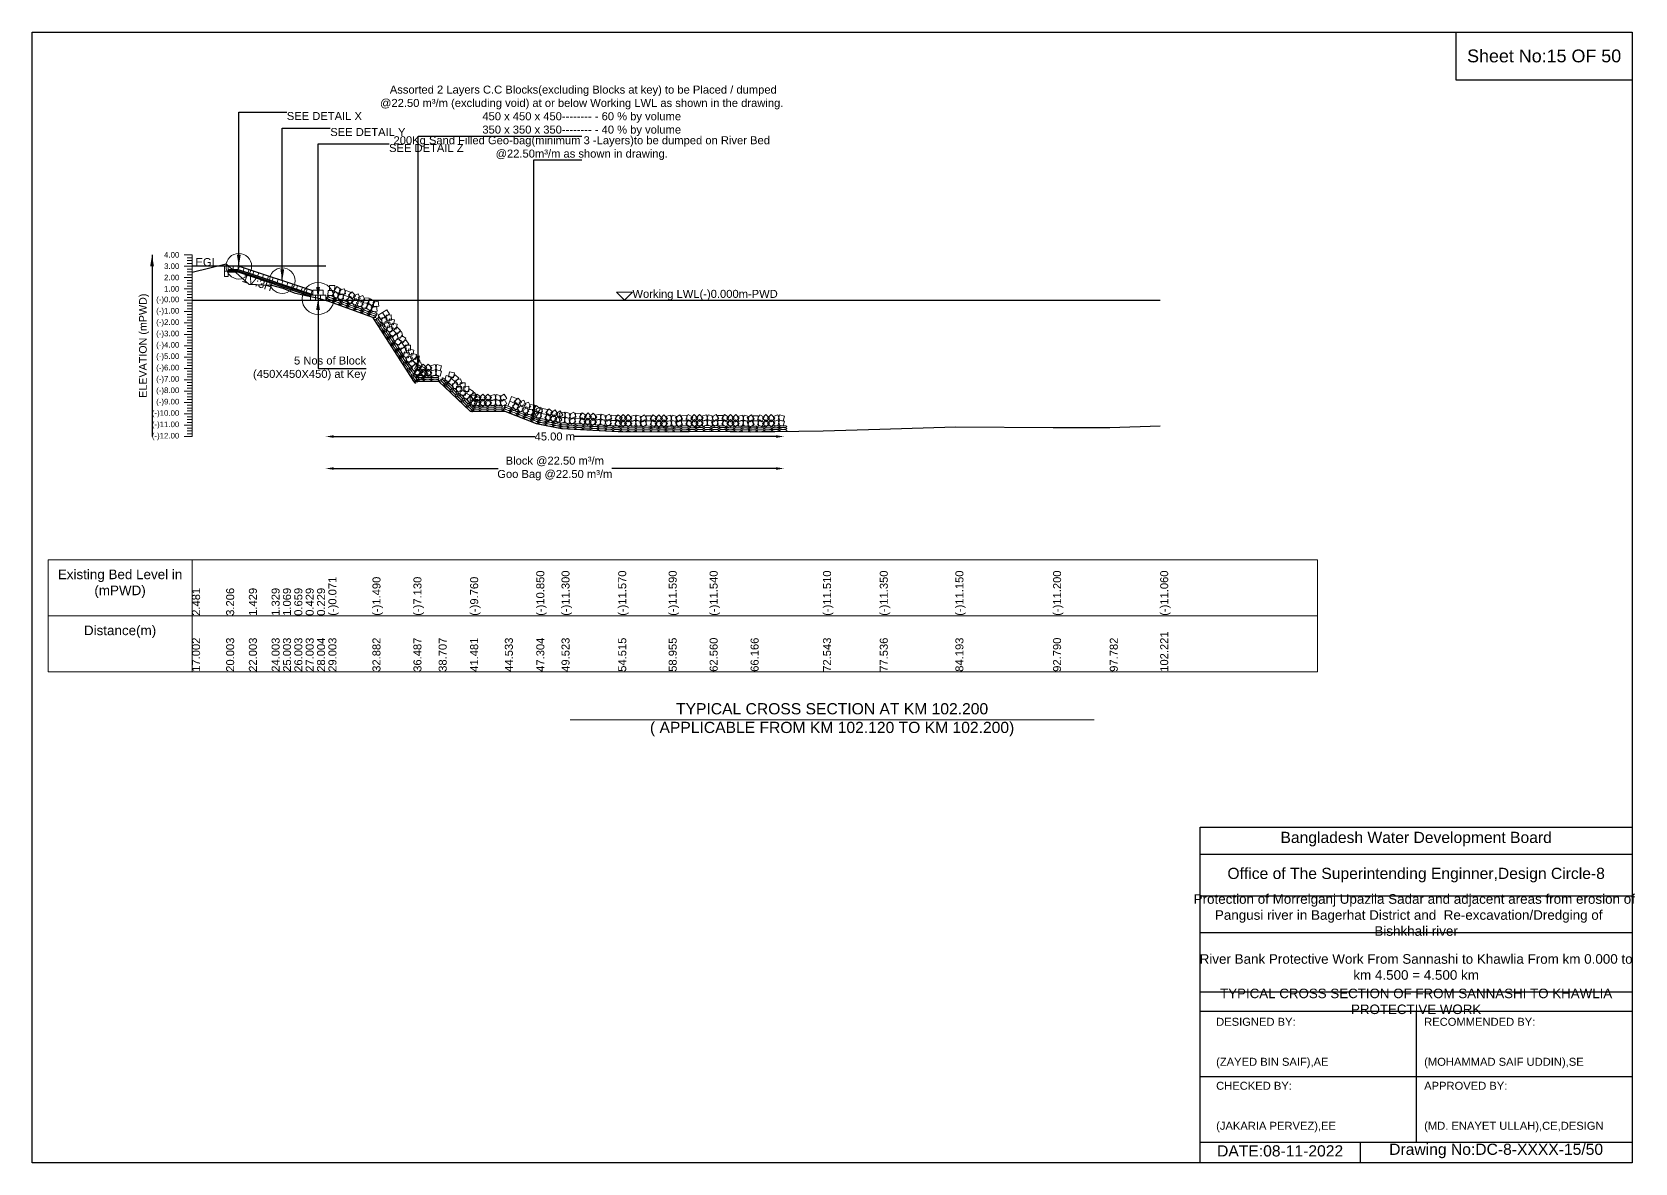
# Model space of a CAD drawing. Header units: inches. Extents: x 89000 to 845017, y -7071 to 0.
# Drawn here: x 310000 to 320017, y -7071 to 0 of the extents above; entities that cross this region are included whole.
import ezdxf

# ---------------------------------------------------------------- set-up
doc = ezdxf.new("R2010")
doc.units = ezdxf.units.IN
doc.header["$LTSCALE"] = 7
doc.header["$MEASUREMENT"] = 0
for name, color, linetype, lineweight in [('Cross section Data Border', 7, 'Continuous', 9), ('Cross Section Labels', 7, 'Continuous', 9), ('Existing_Bed_Level for Xsection', 7, 'Continuous', 25), ('Long Section Labels', 7, 'Continuous', 9)]:
    doc.layers.add(name, color=color, linetype=linetype, lineweight=lineweight)
doc.styles.get("Standard").update_dxf_attribs({"font": 'arial.ttf'})
doc.dimstyles.new('Appron Lebeling Style', dxfattribs={"dimtxt": 50, "dimasz": 50, "dimexe": 0.18, "dimexo": 0.0625, "dimgap": 0.09, "dimtad": 0, "dimtih": 1, "dimtoh": 1, "dimdec": 4, "dimzin": 0, "dimdsep": 46, "dimtxsty": 'Standard', "dimcen": 0.09, "dimse1": 1, "dimse2": 1, "dimadec": 0, "dimazin": 0, "dimtfac": 1, "dimtdec": 4, "dimtofl": 0, "dimtmove": 0, "dimatfit": 3, "dimfxl": 1, "dimtolj": 1, "dimtzin": 0, "dimarcsym": 0})
doc.dimstyles.get("Standard").update_dxf_attribs({"dimtxt": 0.18, "dimasz": 0.18, "dimexe": 0.18, "dimexo": 0.0625, "dimgap": 0.09, "dimtad": 0, "dimtih": 1, "dimtoh": 1, "dimdec": 4, "dimzin": 0, "dimdsep": 46, "dimtxsty": 'Standard', "dimcen": 0.09, "dimadec": 0, "dimazin": 0, "dimtfac": 1, "dimtdec": 4, "dimtofl": 0, "dimtmove": 0, "dimatfit": 3, "dimfxl": 1, "dimtolj": 1, "dimtzin": 0, "dimarcsym": 0})

# ---------------------------------------------------------------- blocks, each defined once
blk = doc.blocks.new('*D23')
at = {"layer": 'Cross Section Labels', "color": 0, "lineweight": -2, "transparency": 16777216}
for p, q in [((311885, -2529), (313144, -2529)), ((314650, -2529), (313391, -2529))]:
    blk.add_line(p, q, dxfattribs=at)
at = {"layer": 'Cross Section Labels', "color": 0, "transparency": 16777216}
for points in [[(311885, -2521), (311885, -2537), (311835, -2529)], [(314650, -2521), (314650, -2537), (314700, -2529)]]:
    blk.add_solid(points, dxfattribs=at)
at = {"layer": 'Defpoints', "color": 0, "transparency": 16777216}
for p in [(311835, -1677), (314700, -2497), (314700, -2529)]:
    blk.add_point(p, dxfattribs=at)
at = {"layer": 'Cross Section Labels', "color": 0, "transparency": 16777216, "insert": (313267, -2529), "char_height": 50, "attachment_point": 5}
blk.add_mtext('\\A1;45.00 m', dxfattribs=at)
blk = doc.blocks.new('*D24')
at = {"layer": 'Cross Section Labels', "color": 0, "lineweight": -2, "transparency": 16777216}
for p, q in [((311885, -2729), (312912, -2729)), ((314650, -2729), (313623, -2729))]:
    blk.add_line(p, q, dxfattribs=at)
at = {"layer": 'Cross Section Labels', "color": 0, "transparency": 16777216}
for points in [[(311885, -2721), (311885, -2737), (311835, -2729)], [(314650, -2721), (314650, -2737), (314700, -2729)]]:
    blk.add_solid(points, dxfattribs=at)
at = {"layer": 'Defpoints', "color": 0, "transparency": 16777216}
for p in [(311835, -1677), (314700, -2497), (314700, -2729)]:
    blk.add_point(p, dxfattribs=at)
at = {"layer": 'Cross Section Labels', "color": 0, "transparency": 16777216, "insert": (313267, -2729), "char_height": 50, "attachment_point": 5}
blk.add_mtext('\\A1;Block @22.50 m³/m ^JGoo Bag @22.50 m³/m ', dxfattribs=at)

msp = doc.modelspace()

# ---------------------------------------------------------------- linework, layer by layer
for points in [[(310000, 0), (320000, 0), (320000, -7071), (310000, -7071)], [(318900, 0), (320000, 0), (320000, -300), (318900, -300)]]:
    msp.add_lwpolyline(points, close=True)
for points in [[(317300, -7071), (317300, -4971), (320000, -4971)], [(317300, -5141), (320000, -5141)], [(317300, -5401), (320000, -5401)], [(317300, -5631), (320000, -5631)], [(317300, -6001), (320000, -6001)], [(317300, -6121), (320000, -6121)], [(318650, -6121), (318650, -6941)], [(317300, -6531), (320000, -6531)], [(317300, -6941), (320000, -6941)], [(318300, -6941), (318300, -7071)]]:
    msp.add_lwpolyline(points)
at = {"layer": 'Cross section Data Border'}
msp.add_lwpolyline([(310100, -3300), (318034.56698, -3300), (318034.56698, -4000), (310100, -4000)], close=True, dxfattribs=at)
for points in [[(311000, -3300), (311000, -4000)], [(310100, -3650), (318034.56698, -3650)]]:
    msp.add_lwpolyline(points, dxfattribs=at)
at = {"layer": 'Cross Section Labels'}
msp.add_lwpolyline([(313702.30117, -1677.11), (313752.30117, -1627.11), (313652.30117, -1627.11)], close=True, dxfattribs=at)
msp.add_lwpolyline([(313362, -4300), (315000, -4300), (316638, -4300)], dxfattribs=at)
for centre, radius in [((311292.15117, -1464.11), 80), ((311563.72617, -1554.635), 80), ((311787.37617, -1666.46), 100)]:
    msp.add_circle(centre, radius, dxfattribs=at)
at = {"layer": 'Existing_Bed_Level for Xsection'}
for points in [[(311000, -1500.959), (311213.03508, -1449.484), (311355.04539, -1575.651), (311497.0557, -1582.751), (311568.08047, -1601.211), (311639.06601, -1630.321), (311710.09077, -1646.651), (311781.11554, -1660.851), (311852.10108, -1682.151), (312127.45404, -1782.9), (312383.44809, -2183.34), (312541.03876, -2183.34), (312737.98096, -2370.07), (312954.73155, -2370.07), (313151.43033, -2447.46), (313309.00881, -2479.41), (313663.41852, -2498.58), (313978.65419, -2500), (314234.63873, -2496.45), (314490.62432, -2500), (314943.38909, -2494.32), (315297.88504, -2482.96), (315770.56326, -2468.76), (316380.91786, -2472.31), (316735.34797, -2472.31), (317050.5134, -2462.37)], [(311835.30117, -1464.11), (311000, -1464.11)], [(311755.42617, -1618.535), (311295.43031, -1465.20305), (311292.15117, -1464.11), (311288.69466, -1464.11), (311224.79466, -1464.11)], [(311224.79466, -1485.41), (311288.69466, -1485.41), (311755.42617, -1640.98717)], [(311224.79466, -1492.51), (311287.54249, -1492.51), (311745.49249, -1645.16)], [(311224.79466, -1499.61), (311286.39032, -1499.61), (311739.45117, -1650.63029)], [(311000, -1677.11), (317050.5134, -1677.11)]]:
    msp.add_lwpolyline(points, dxfattribs=at)
at = {"layer": 'Long Section Labels'}
for points in [[(311000, -1393.11), (310950, -1393.11)], [(311000, -2529.11), (311000, -2458.11), (311000, -2387.11), (311000, -2316.11), (311000, -2245.11), (311000, -2174.11), (311000, -2103.11), (311000, -2032.11), (311000, -1961.11), (311000, -1890.11), (311000, -1819.11), (311000, -1748.11), (311000, -1677.11), (311000, -1606.11), (311000, -1535.11), (311000, -1464.11), (311000, -1393.11)], [(311000, -1464.11), (310950, -1464.11)], [(311000, -1410.86), (310970, -1410.86)], [(311000, -1428.61), (310970, -1428.61)], [(311000, -1446.36), (310970, -1446.36)], [(311000, -1481.86), (310970, -1481.86)], [(311000, -1499.61), (310970, -1499.61)], [(311000, -1535.11), (310950, -1535.11)], [(311000, -1517.36), (310970, -1517.36)], [(311000, -1552.86), (310970, -1552.86)], [(311000, -1570.61), (310970, -1570.61)], [(311000, -1588.36), (310970, -1588.36)], [(311000, -1606.11), (310950, -1606.11)], [(311000, -1677.11), (310950, -1677.11)], [(311000, -1623.86), (310970, -1623.86)], [(311000, -1641.61), (310970, -1641.61)], [(311000, -1659.36), (310970, -1659.36)], [(311000, -1694.86), (310970, -1694.86)], [(311000, -1748.11), (310950, -1748.11)], [(311000, -1712.61), (310970, -1712.61)], [(311000, -1730.36), (310970, -1730.36)], [(311000, -1765.86), (310970, -1765.86)], [(311000, -1783.61), (310970, -1783.61)], [(311000, -1801.36), (310970, -1801.36)], [(311000, -1819.11), (310950, -1819.11)], [(311000, -1890.11), (310950, -1890.11)], [(311000, -1836.86), (310970, -1836.86)], [(311000, -1854.61), (310970, -1854.61)], [(311000, -1872.36), (310970, -1872.36)], [(311000, -1961.11), (310950, -1961.11)], [(311000, -1907.86), (310970, -1907.86)], [(311000, -1925.61), (310970, -1925.61)], [(311000, -1943.36), (310970, -1943.36)], [(311000, -1978.86), (310970, -1978.86)], [(311000, -1996.61), (310970, -1996.61)], [(311000, -2032.11), (310950, -2032.11)], [(311000, -2103.11), (310950, -2103.11)], [(311000, -2014.36), (310970, -2014.36)], [(311000, -2049.86), (310970, -2049.86)], [(311000, -2067.61), (310970, -2067.61)], [(311000, -2085.36), (310970, -2085.36)], [(311000, -2174.11), (310950, -2174.11)], [(311000, -2120.86), (310970, -2120.86)], [(311000, -2138.61), (310970, -2138.61)], [(311000, -2156.36), (310970, -2156.36)], [(311000, -2191.86), (310970, -2191.86)], [(311000, -2245.11), (310950, -2245.11)], [(311000, -2209.61), (310970, -2209.61)], [(311000, -2227.36), (310970, -2227.36)], [(311000, -2262.86), (310970, -2262.86)], [(311000, -2280.61), (310970, -2280.61)], [(311000, -2298.36), (310970, -2298.36)], [(311000, -2316.11), (310950, -2316.11)], [(311000, -2387.11), (310950, -2387.11)], [(311000, -2333.86), (310970, -2333.86)], [(311000, -2351.61), (310970, -2351.61)], [(311000, -2369.36), (310970, -2369.36)], [(311000, -2458.11), (310950, -2458.11)], [(311000, -2404.86), (310970, -2404.86)], [(311000, -2422.61), (310970, -2422.61)], [(311000, -2440.36), (310970, -2440.36)], [(311000, -2475.86), (310970, -2475.86)], [(311000, -2493.61), (310970, -2493.61)], [(311000, -2529.11), (310950, -2529.11)], [(311000, -2511.36), (310970, -2511.36)]]:
    msp.add_lwpolyline(points, dxfattribs=at)
for points in [[(311224.79466, -1464.11), (311203.49466, -1464.11), (311203.49466, -1496.06), (311224.79466, -1496.06)], [(311224.79466, -1496.06), (311203.49466, -1496.06), (311203.49466, -1528.01), (311224.79466, -1528.01)], [(311256.74466, -1464.11), (311224.79466, -1464.11), (311224.79466, -1485.41), (311256.74466, -1485.41)], [(311288.69466, -1464.11), (311256.74466, -1464.11), (311256.74466, -1485.41), (311288.69466, -1485.41)], [(311325.74074, -1475.30652), (311295.43031, -1465.20305), (311288.69466, -1485.41), (311319.00509, -1495.51348)], [(311356.05117, -1485.41), (311325.74074, -1475.30652), (311319.00509, -1495.51348), (311349.31552, -1505.61695)], [(311386.3616, -1495.51348), (311356.05117, -1485.41), (311349.31552, -1505.61695), (311379.62595, -1515.72043)], [(311416.67204, -1505.61695), (311386.3616, -1495.51348), (311379.62595, -1515.72043), (311409.93638, -1525.82391)], [(311446.98247, -1515.72043), (311416.67204, -1505.61695), (311409.93638, -1525.82391), (311440.24682, -1535.92739)], [(311477.2929, -1525.82391), (311446.98247, -1515.72043), (311440.24682, -1535.92739), (311470.55725, -1546.03086)], [(311507.60333, -1535.92739), (311477.2929, -1525.82391), (311470.55725, -1546.03086), (311500.86768, -1556.13434)], [(311537.91376, -1546.03086), (311507.60333, -1535.92739), (311500.86768, -1556.13434), (311531.17811, -1566.23782)], [(311568.22419, -1556.13434), (311537.91376, -1546.03086), (311531.17811, -1566.23782), (311561.48854, -1576.34129)], [(311598.53462, -1566.23782), (311568.22419, -1556.13434), (311561.48854, -1576.34129), (311591.79897, -1586.44477)], [(311628.84506, -1576.34129), (311598.53462, -1566.23782), (311591.79897, -1586.44477), (311622.1094, -1596.54825)], [(311659.15549, -1586.44477), (311628.84506, -1576.34129), (311622.1094, -1596.54825), (311652.41984, -1606.65173)], [(311689.46592, -1596.54825), (311659.15549, -1586.44477), (311652.41984, -1606.65173), (311682.73027, -1616.7552)], [(311719.77635, -1606.65173), (311689.46592, -1596.54825), (311682.73027, -1616.7552), (311713.0407, -1626.85868)], [(311891.22217, -1585.61924), (311859.28608, -1584.67644), (311858.34328, -1616.61253), (311890.27937, -1617.55532)], [(311931.8021, -1609.69861), (311905.66496, -1591.32328), (311887.28963, -1617.46041), (311913.42676, -1635.83575)], [(311750.08678, -1616.7552), (311719.77635, -1606.65173), (311713.0407, -1626.85868), (311743.35113, -1636.96216)], [(311771.40117, -1645.16), (311739.45117, -1645.16), (311739.45117, -1677.11), (311771.40117, -1677.11)], [(311787.37617, -1613.21), (311755.42617, -1613.21), (311755.42617, -1645.16), (311787.37617, -1645.16)], [(311803.35117, -1645.16), (311771.40117, -1645.16), (311771.40117, -1677.11), (311803.35117, -1677.11)], [(311819.32617, -1613.21), (311787.37617, -1613.21), (311787.37617, -1645.16), (311819.32617, -1645.16)], [(311835.30117, -1645.16), (311803.35117, -1645.16), (311803.35117, -1677.11), (311835.30117, -1677.11)], [(311882.03968, -1616.22127), (311850.1036, -1615.27847), (311849.1608, -1647.21456), (311881.09689, -1648.15736)], [(311920.82369, -1639.70323), (311894.68656, -1621.3279), (311876.31123, -1647.46503), (311902.44836, -1665.84036)], [(311941.57276, -1636.08597), (311910.09551, -1641.56185), (311915.5714, -1673.0391), (311947.04865, -1667.56321)], [(311952.55116, -1606.08135), (311921.07391, -1611.55723), (311926.5498, -1643.03448), (311958.02705, -1637.5586)], [(311979.06821, -1656.02783), (311949.06359, -1645.04943), (311938.08519, -1675.05405), (311968.08981, -1686.03245)], [(311990.04661, -1626.02321), (311960.04199, -1615.04481), (311949.06359, -1645.04943), (311979.06821, -1656.02783)], [(312011.08524, -1678.51303), (311990.57501, -1654.01542), (311966.0774, -1674.52565), (311986.58763, -1699.02326)], [(312022.06364, -1648.50841), (312001.55341, -1624.0108), (311977.0558, -1644.52103), (311997.56603, -1669.01864)], [(312026.35729, -1666.28436), (311997.37256, -1679.72639), (312010.81459, -1708.71112), (312039.79932, -1695.26909)], [(312037.33569, -1636.27974), (312008.35096, -1649.72177), (312021.79299, -1678.7065), (312050.77772, -1665.26447)], [(312069.81012, -1706.2306), (312056.34501, -1677.25658), (312027.371, -1690.72169), (312040.8361, -1719.6957)], [(312080.78852, -1676.22598), (312067.32341, -1647.25196), (312038.3494, -1660.71707), (312051.81451, -1689.69108)], [(312095.92338, -1694.95852), (312064.09915, -1692.12635), (312061.26698, -1723.95057), (312093.09121, -1726.78274)], [(312106.90178, -1664.9539), (312075.07755, -1662.12173), (312072.24538, -1693.94595), (312104.06961, -1696.77812)], [(312130.85603, -1716.55205), (312104.7189, -1698.17671), (312086.34357, -1724.31385), (312112.4807, -1742.68918)], [(312141.83443, -1686.54743), (312115.6973, -1668.17209), (312097.32197, -1694.30923), (312123.4591, -1712.68456)], [(312162.5835, -1682.93016), (312131.10625, -1688.40605), (312136.58214, -1719.8833), (312168.05939, -1714.40741)], [(312151.6051, -1712.93478), (312120.12785, -1718.41067), (312125.60374, -1749.88792), (312157.08099, -1744.41203)], [(312206.80632, -1780.48263), (312189.59727, -1753.56329), (312162.67793, -1770.77234), (312179.88698, -1797.69168)], [(312218.64088, -1817.77362), (312217.17796, -1785.85713), (312185.26147, -1787.32004), (312186.72439, -1819.23653)], [(312233.72567, -1763.27358), (312216.51662, -1736.35424), (312189.59727, -1753.56329), (312206.80632, -1780.48263)], [(312245.56022, -1800.56457), (312244.09731, -1768.64808), (312212.18082, -1770.11099), (312213.64373, -1802.02748)], [(312265.11926, -1800.09607), (312233.91851, -1793.21743), (312227.03987, -1824.41818), (312258.24062, -1831.29682)], [(312238.19992, -1817.30512), (312206.99917, -1810.42648), (312200.12053, -1841.62723), (312231.32128, -1848.50587)], [(312248.54549, -1875.41552), (312255.39928, -1844.20931), (312224.19306, -1837.35552), (312217.33927, -1868.56173)], [(312276.1471, -1882.27941), (312252.55287, -1860.73609), (312231.00955, -1884.33031), (312254.60377, -1905.87364)], [(312275.46483, -1858.20647), (312282.31862, -1827.00026), (312251.1124, -1820.14647), (312244.25861, -1851.35268)], [(312290.84106, -1920.62858), (312281.19174, -1890.17052), (312250.73369, -1899.81984), (312260.383, -1930.27789)], [(312303.06645, -1865.07036), (312279.47222, -1843.52704), (312257.92889, -1867.12126), (312281.52312, -1888.66459)], [(312317.76041, -1903.41953), (312308.11109, -1872.96147), (312277.65303, -1882.61079), (312287.30235, -1913.06884)], [(312336.45558, -1913.11998), (312308.10125, -1898.39469), (312293.37596, -1926.74902), (312321.73029, -1941.47432)], [(312309.53624, -1930.32903), (312281.1819, -1915.60374), (312266.45661, -1943.95807), (312294.81095, -1958.68337)], [(312327.26967, -1968.91804), (312310.06062, -1941.9987), (312283.14128, -1959.20775), (312300.35033, -1986.12709)], [(312339.10423, -2006.20903), (312337.64131, -1974.29254), (312305.72482, -1975.75545), (312307.18774, -2007.67194)], [(312354.18902, -1951.70899), (312336.97997, -1924.78965), (312310.06062, -1941.9987), (312327.26967, -1968.91804)], [(312358.66327, -2005.74053), (312327.46252, -1998.86189), (312320.58388, -2030.06264), (312351.78463, -2036.94128)], [(312366.02357, -1988.99998), (312364.56066, -1957.08349), (312332.64417, -1958.5464), (312334.10708, -1990.46289)], [(312385.58261, -1988.53148), (312354.38186, -1981.65284), (312347.50322, -2012.85359), (312378.70398, -2019.73223)], [(312369.00884, -2063.85093), (312375.86263, -2032.64472), (312344.65641, -2025.79093), (312337.80262, -2056.99714)], [(312396.61045, -2070.71482), (312373.01622, -2049.1715), (312351.4729, -2072.76572), (312375.06713, -2094.30905)], [(312395.92818, -2046.64188), (312402.78197, -2015.43567), (312371.57576, -2008.58188), (312364.72196, -2039.78809)], [(312411.30441, -2109.06399), (312401.65509, -2078.60593), (312371.19704, -2088.25525), (312380.84636, -2118.7133)], [(312423.5298, -2053.50577), (312399.93557, -2031.96245), (312378.39224, -2055.55667), (312401.98647, -2077.1)], [(312433.97241, -2093.34468), (312406.29334, -2077.38625), (312390.33491, -2105.06532), (312418.01399, -2121.02375)], [(312438.22376, -2091.85494), (312428.57444, -2061.39688), (312398.11638, -2071.0462), (312407.7657, -2101.50425)], [(312456.91893, -2101.55539), (312428.5646, -2086.8301), (312413.83931, -2115.18443), (312442.19364, -2129.90973)], [(312444.11266, -2076.61294), (312421.5116, -2099.196), (312444.09467, -2121.79706), (312466.69572, -2099.214)], [(312498.64572, -2099.196), (312476.04467, -2076.61294), (312453.4616, -2099.214), (312476.06266, -2121.79706)], [(312519.29577, -2079.63743), (312488.4361, -2087.91289), (312496.71156, -2118.77257), (312527.57123, -2110.49711)], [(312559.52123, -2087.91289), (312528.66156, -2079.63743), (312520.3861, -2110.49711), (312551.24577, -2118.77257)], [(312429.99959, -2118.76444), (312401.64525, -2104.03915), (312386.91996, -2132.39348), (312415.2743, -2147.11878)], [(312433.97241, -2125.29468), (312406.29334, -2109.33625), (312390.33491, -2137.01532), (312418.01399, -2152.97375)], [(312447.73302, -2157.35345), (312430.52397, -2130.43411), (312403.60463, -2147.64316), (312420.81368, -2174.5625)], [(312444.11266, -2108.56294), (312421.5116, -2131.146), (312444.09467, -2153.74706), (312466.69572, -2131.164)], [(312474.65237, -2140.1444), (312457.44332, -2113.22506), (312430.52397, -2130.43411), (312447.73302, -2157.35345)], [(312498.64572, -2131.146), (312476.04467, -2108.56294), (312453.4616, -2131.164), (312476.06266, -2153.74706)], [(312519.29577, -2111.58743), (312488.4361, -2119.86289), (312496.71156, -2150.72257), (312527.57123, -2142.44711)], [(312559.52123, -2119.86289), (312528.66156, -2111.58743), (312520.3861, -2142.44711), (312551.24577, -2150.72257)], [(312618.60688, -2154.90614), (312587.54091, -2147.44234), (312580.07711, -2178.5083), (312611.14308, -2185.9721)], [(312645.11124, -2188.08904), (312621.92606, -2166.1061), (312599.94311, -2189.29128), (312623.1283, -2211.27423)], [(312640.58982, -2131.72095), (312609.52386, -2124.25715), (312602.06006, -2155.32312), (312633.12602, -2162.78692)], [(312667.09418, -2164.90386), (312643.909, -2142.92092), (312621.92606, -2166.1061), (312645.11124, -2188.08904)], [(312665.57774, -2221.43266), (312656.47191, -2190.80773), (312625.84698, -2199.91355), (312634.95281, -2230.53848)], [(312687.56068, -2198.24748), (312678.45486, -2167.62255), (312647.82993, -2176.72837), (312656.93575, -2207.3533)], [(312706.4313, -2193.08266), (312674.49228, -2193.92005), (312675.32967, -2225.85908), (312707.2687, -2225.02168)], [(312684.44836, -2216.26784), (312652.50933, -2217.10523), (312653.34673, -2249.04426), (312685.28575, -2248.20686)], [(312708.48331, -2270.17675), (312707.62049, -2238.23841), (312675.68214, -2239.10123), (312676.54497, -2271.03958)], [(312736.92557, -2270.19177), (312708.83774, -2254.96428), (312693.61025, -2283.0521), (312721.69808, -2298.2796)], [(312730.46626, -2246.99157), (312729.60343, -2215.05322), (312697.66508, -2215.91605), (312698.52791, -2247.8544)], [(312758.90851, -2247.00659), (312730.82068, -2231.77909), (312715.59319, -2259.86692), (312743.68102, -2275.09441)], [(312760.42215, -2303.87384), (312743.72205, -2276.63583), (312716.48404, -2293.33592), (312733.18413, -2320.57393)], [(312769.02756, -2269.96), (312737.07756, -2269.96), (312737.07756, -2301.91), (312769.02756, -2301.91)], [(312769.02756, -2301.91), (312737.07756, -2301.91), (312737.07756, -2333.86), (312769.02756, -2333.86)], [(312782.40509, -2280.68865), (312765.70499, -2253.45064), (312738.46698, -2270.15074), (312755.16708, -2297.38875)], [(312780.90316, -2308.78674), (312749.83719, -2301.32294), (312742.37339, -2332.38891), (312773.43936, -2339.85271)], [(312806.82131, -2280.07468), (312779.14224, -2264.11625), (312763.18381, -2291.79532), (312790.86288, -2307.75375)], [(312806.82131, -2312.02468), (312779.14224, -2296.06625), (312763.18381, -2323.74532), (312790.86288, -2339.70375)], [(312802.8861, -2285.60156), (312771.82013, -2278.13776), (312764.35633, -2309.20372), (312795.4223, -2316.66752)], [(312816.96156, -2263.34294), (312794.3605, -2285.926), (312816.94357, -2308.52706), (312839.54462, -2285.944)], [(312816.96156, -2295.29294), (312794.3605, -2317.876), (312816.94357, -2340.47706), (312839.54462, -2317.894)], [(312871.49462, -2285.926), (312848.89357, -2263.34294), (312826.3105, -2285.944), (312848.91156, -2308.52706)], [(312871.49462, -2317.876), (312848.89357, -2295.29294), (312826.3105, -2317.894), (312848.91156, -2340.47706)], [(312892.14467, -2266.36743), (312861.285, -2274.64289), (312869.56046, -2305.50257), (312900.42013, -2297.22711)], [(312892.14467, -2298.31743), (312861.285, -2306.59289), (312869.56046, -2337.45257), (312900.42013, -2329.17711)], [(312932.37013, -2274.64289), (312901.51046, -2266.36743), (312893.235, -2297.22711), (312924.09467, -2305.50257)], [(312932.37013, -2306.59289), (312901.51046, -2298.31743), (312893.235, -2329.17711), (312924.09467, -2337.45257)], [(312950.61288, -2264.11625), (312922.93381, -2280.07468), (312938.89224, -2307.75375), (312966.57131, -2291.79532)], [(312950.61288, -2296.06625), (312922.93381, -2312.02468), (312938.89224, -2339.70375), (312966.57131, -2323.74532)], [(313026.69563, -2290.8041), (312996.96407, -2279.10639), (312985.26635, -2308.83795), (313014.99792, -2320.53567)], [(313058.16195, -2314.05373), (313038.24755, -2289.06935), (313013.26317, -2308.98375), (313033.17757, -2333.96813)], [(313073.72403, -2302.19636), (313044.42403, -2314.93655), (313057.16422, -2344.23655), (313086.46422, -2331.49636)], [(313014.99792, -2320.53567), (312985.26635, -2308.83795), (312973.56864, -2338.56952), (313003.30021, -2350.26723)], [(313046.46424, -2343.7853), (313026.54984, -2318.80092), (313001.56546, -2338.71532), (313021.47986, -2363.6997)], [(313062.02631, -2331.92792), (313032.72632, -2344.66812), (313045.46651, -2373.96812), (313074.76651, -2361.22792)], [(313104.50466, -2372.90889), (313091.74114, -2343.61905), (313062.45129, -2356.38257), (313075.21482, -2385.67242)], [(313116.20237, -2343.17733), (313103.43885, -2313.88748), (313074.14901, -2326.65101), (313086.91253, -2355.94085)], [(313130.88177, -2362.26888), (313099.13497, -2358.67122), (313095.53731, -2390.41802), (313127.28411, -2394.01568)], [(313142.57949, -2332.53731), (313110.83269, -2328.93965), (313107.23503, -2360.68645), (313138.98183, -2364.28411)], [(313165.28434, -2384.6973), (313139.59725, -2365.69793), (313120.59788, -2391.38502), (313146.28497, -2410.38439)], [(313176.98205, -2354.96574), (313151.29497, -2335.96636), (313132.29559, -2361.65345), (313157.98268, -2380.65282)], [(313174.12896, -2376.55271), (313143.83072, -2386.69271), (313153.97072, -2416.99094), (313184.26896, -2406.85094)], [(313180.47783, -2345.23986), (313150.1796, -2355.37986), (313160.31959, -2385.67809), (313190.61783, -2375.53809)], [(313214.19355, -2390.63871), (313182.8807, -2384.28984), (313176.53183, -2415.60268), (313207.84467, -2421.95155)], [(313220.54242, -2359.32586), (313189.22957, -2352.97699), (313182.8807, -2384.28984), (313214.19355, -2390.63871)], [(313249.22369, -2408.06177), (313225.26774, -2386.92141), (313204.12738, -2410.87736), (313228.08332, -2432.01772)], [(313255.57256, -2376.74893), (313231.61661, -2355.60856), (313210.47625, -2379.56451), (313234.43219, -2400.70488)], [(313262.48652, -2393.6787), (313235.84864, -2411.32029), (313253.49023, -2437.95817), (313280.12812, -2420.31658)], [(313268.8354, -2362.36585), (313242.19751, -2380.00744), (313259.83911, -2406.64533), (313286.47699, -2389.00373)], [(313311.44454, -2426.64782), (313293.78174, -2400.02399), (313267.15791, -2417.68679), (313284.82071, -2444.31062)], [(313317.79341, -2395.33497), (313300.13061, -2368.71115), (313273.50678, -2386.37395), (313291.16958, -2412.99777)], [(313327.14425, -2376.53679), (313295.88266, -2383.13341), (313302.47928, -2414.395), (313333.74087, -2407.79838)], [(313366.86403, -2386.97278), (313336.49637, -2377.04264), (313326.56623, -2407.4103), (313356.93389, -2417.34045)], [(313385.64871, -2377.44681), (313357.14811, -2391.88698), (313371.58827, -2420.38758), (313400.08887, -2405.94741)], [(313427.33636, -2385.55399), (313395.433, -2383.82834), (313393.70735, -2415.7317), (313425.61071, -2417.45735)], [(313464.52864, -2397.69518), (313437.7519, -2380.26507), (313420.32179, -2407.04181), (313447.09853, -2424.47192)], [(313475.55778, -2381.53555), (313451.76999, -2402.86495), (313473.09938, -2426.65275), (313496.88718, -2405.32335)], [(313528.79152, -2407.03104), (313507.44318, -2383.26023), (313483.67238, -2404.60856), (313505.02071, -2428.37937)], [(313550.4678, -2388.61635), (313519.20621, -2395.21296), (313525.80282, -2426.47456), (313557.06442, -2419.87794)], [(313590.18758, -2399.05234), (313559.81991, -2389.1222), (313549.88977, -2419.48986), (313580.25743, -2429.42)], [(313608.97226, -2389.52637), (313580.47166, -2403.96653), (313594.91182, -2432.46713), (313623.41242, -2418.02697)], [(313650.65991, -2397.63355), (313618.75655, -2395.9079), (313617.03089, -2427.81126), (313648.93426, -2429.53691)], [(313687.85219, -2409.77474), (313661.07545, -2392.34463), (313643.64534, -2419.12137), (313670.42208, -2436.55148)], [(313693.64076, -2391.988), (313670.93821, -2414.46902), (313693.41924, -2437.17158), (313716.12179, -2414.69055)], [(313748.07155, -2414.81648), (313725.57245, -2392.13183), (313702.88781, -2414.63093), (313725.38691, -2437.31558)], [(313768.80949, -2395.35112), (313737.91285, -2403.48749), (313746.04922, -2434.38413), (313776.94585, -2426.24776)], [(313808.99726, -2403.8077), (313778.17518, -2395.39331), (313769.7608, -2426.21539), (313800.58288, -2434.62978)], [(313827.28725, -2393.36333), (313799.53657, -2409.19692), (313815.37016, -2436.94759), (313843.12084, -2421.11401)], [(313869.32518, -2399.3965), (313837.3755, -2399.25259), (313837.23158, -2431.20226), (313869.18126, -2431.34618)], [(313907.07298, -2409.68132), (313879.46608, -2393.59837), (313863.38313, -2421.20528), (313890.99004, -2437.28823)], [(313917.28849, -2392.99543), (313894.58594, -2415.47646), (313917.06697, -2438.17901), (313939.76952, -2415.69798)], [(313971.71928, -2415.82391), (313949.22018, -2393.13927), (313926.53554, -2415.63837), (313949.03464, -2438.32301)], [(313990.55093, -2396.12248), (313959.80898, -2404.82506), (313968.51156, -2435.56701), (313999.25351, -2426.86443)], [(314030.88727, -2403.83935), (313999.91582, -2395.99261), (313992.06908, -2426.96406), (314023.04053, -2434.81081)], [(314048.98231, -2393.06075), (314021.52719, -2409.40146), (314037.8679, -2436.85658), (314065.32302, -2420.51587)], [(314091.12397, -2398.32064), (314059.17705, -2398.76368), (314059.62009, -2430.71061), (314091.56702, -2430.26757)], [(314129.05435, -2407.91027), (314101.15665, -2392.33719), (314085.58357, -2420.2349), (314113.48127, -2435.80797)], [(314138.9616, -2391.03953), (314116.67587, -2413.93383), (314139.57017, -2436.21956), (314161.8559, -2413.32526)], [(314193.80258, -2412.86423), (314170.89054, -2390.59674), (314148.62305, -2413.50877), (314171.53509, -2435.77627)], [(314214.17943, -2393.02119), (314183.43748, -2401.72378), (314192.14006, -2432.46573), (314222.88201, -2423.76314)], [(314257.16228, -2401.32607), (314226.42033, -2392.62349), (314217.71775, -2423.36544), (314248.4597, -2432.06803)], [(314275.54925, -2391.05341), (314247.65155, -2406.62649), (314263.22463, -2434.52419), (314291.12233, -2418.95111)], [(314317.52885, -2397.47989), (314285.58193, -2397.03685), (314285.13889, -2428.98378), (314317.08582, -2429.42682)], [(314355.17871, -2408.11767), (314327.72359, -2391.77696), (314311.38288, -2419.23208), (314338.838, -2435.57279)], [(314365.55, -2391.52815), (314342.63796, -2413.79564), (314364.90546, -2436.70768), (314387.81749, -2414.44018)], [(314419.76467, -2414.86523), (314397.47894, -2391.97094), (314374.58464, -2414.25667), (314396.87037, -2437.15097)], [(314440.68394, -2395.59489), (314409.71248, -2403.44164), (314417.55923, -2434.41309), (314448.53068, -2426.56635)], [(314480.79078, -2404.42735), (314450.04883, -2395.72476), (314441.34624, -2426.46671), (314472.0882, -2435.1693)], [(314496.37955, -2393.96571), (314468.90284, -2410.2701), (314485.20723, -2437.74681), (314512.68394, -2421.44242)], [(314538.51423, -2399.28134), (314506.56674, -2399.68212), (314506.96752, -2431.62961), (314538.91501, -2431.22882)], [(314576.43188, -2408.92113), (314548.5548, -2393.31117), (314532.94484, -2421.18825), (314560.82192, -2436.79821)], [(314586.36144, -2392.06351), (314564.04545, -2414.9283), (314586.91025, -2437.2443), (314609.22624, -2414.3795)], [(314641.1735, -2413.96072), (314618.29094, -2391.66295), (314595.99316, -2414.54551), (314618.87573, -2436.84328)], [(314661.57658, -2394.14465), (314630.82314, -2402.80657), (314639.48506, -2433.56), (314670.2385, -2424.89809)], [(314701.90268, -2401.91487), (314670.94163, -2394.02717), (314663.05393, -2424.98822), (314694.01498, -2432.87592)], [(313325.4186, -2408.44015), (313294.15701, -2415.03677), (313300.75363, -2446.29836), (313332.01522, -2439.70174)], [(313365.13838, -2418.87615), (313334.77072, -2408.94601), (313324.84058, -2439.31367), (313355.20824, -2449.24381)], [(313383.92306, -2409.35018), (313355.42246, -2423.79034), (313369.86262, -2452.29094), (313398.36322, -2437.85078)], [(313425.61071, -2417.45735), (313393.70735, -2415.7317), (313391.9817, -2447.63507), (313423.88506, -2449.36072)], [(313462.80299, -2429.59855), (313436.02625, -2412.16844), (313418.59614, -2438.94518), (313445.37288, -2456.37529)], [(313473.83213, -2413.43892), (313450.04433, -2434.76831), (313471.37373, -2458.55611), (313495.16153, -2437.22671)], [(313527.06586, -2438.9344), (313505.71753, -2415.16359), (313481.94673, -2436.51193), (313503.29506, -2460.28273)], [(313548.74215, -2420.51971), (313517.48055, -2427.11633), (313524.07717, -2458.37792), (313555.33876, -2451.7813)], [(313588.46192, -2430.95571), (313558.09426, -2421.02556), (313548.16412, -2451.39322), (313578.53178, -2461.32337)], [(313607.24661, -2421.42974), (313578.74601, -2435.8699), (313593.18617, -2464.3705), (313621.68677, -2449.93034)], [(313648.93426, -2429.53691), (313617.03089, -2427.81126), (313615.30524, -2459.71462), (313647.20861, -2461.44028)], [(313686.12654, -2441.6781), (313659.3498, -2424.24799), (313641.91969, -2451.02473), (313668.69643, -2468.45484)], [(313693.49684, -2423.93767), (313670.79429, -2446.4187), (313693.27532, -2469.12125), (313715.97787, -2446.64022)], [(313747.92763, -2446.76615), (313725.42853, -2424.08151), (313702.74389, -2446.58061), (313725.24299, -2469.26525)], [(313768.66557, -2427.3008), (313737.76893, -2435.43717), (313745.9053, -2466.3338), (313776.80193, -2458.19743)], [(313808.85334, -2435.75737), (313778.03126, -2427.34299), (313769.61688, -2458.16507), (313800.43896, -2466.57945)], [(313827.14333, -2425.31301), (313799.39265, -2441.14659), (313815.22624, -2468.89727), (313842.97692, -2453.06368)], [(313869.18126, -2431.34618), (313837.23158, -2431.20226), (313837.08766, -2463.15194), (313869.03734, -2463.29586)], [(313906.92906, -2441.631), (313879.32216, -2425.54805), (313863.23921, -2453.15496), (313890.84612, -2469.23791)], [(313917.14457, -2424.94511), (313894.44202, -2447.42614), (313916.92305, -2470.12869), (313939.6256, -2447.64766)], [(313971.57536, -2447.77359), (313949.07626, -2425.08895), (313926.39162, -2447.58805), (313948.89072, -2470.27269)], [(313990.99397, -2428.06941), (313960.25202, -2436.77199), (313968.9546, -2467.51394), (313999.69656, -2458.81136)], [(314031.33031, -2435.78628), (314000.35886, -2427.93953), (313992.51212, -2458.91099), (314023.48357, -2466.75773)], [(314049.42535, -2425.00768), (314021.97023, -2441.34839), (314038.31094, -2468.80351), (314065.76606, -2452.4628)], [(314091.56702, -2430.26757), (314059.62009, -2430.71061), (314060.06313, -2462.65754), (314092.01006, -2462.2145)], [(314129.49739, -2439.8572), (314101.59969, -2424.28412), (314086.02661, -2452.18182), (314113.92431, -2467.7549)], [(314139.40465, -2422.98646), (314117.11892, -2445.88075), (314140.01321, -2468.16648), (314162.29894, -2445.27219)], [(314194.24562, -2444.81116), (314171.33358, -2422.54367), (314149.06609, -2445.4557), (314171.97813, -2467.72319)], [(314214.62247, -2424.96812), (314183.88052, -2433.67071), (314192.5831, -2464.41266), (314223.32505, -2455.71007)], [(314256.71924, -2433.273), (314225.97729, -2424.57042), (314217.27471, -2455.31237), (314248.01666, -2464.01495)], [(314275.10621, -2423.00034), (314247.20851, -2438.57341), (314262.78159, -2466.47112), (314290.67929, -2450.89804)], [(314317.08582, -2429.42682), (314285.13889, -2428.98378), (314284.69585, -2460.93071), (314316.64278, -2461.37375)], [(314354.73568, -2440.0646), (314327.28055, -2423.72389), (314310.93984, -2451.17901), (314338.39497, -2467.51972)], [(314365.10696, -2423.47508), (314342.19493, -2445.74257), (314364.46242, -2468.65461), (314387.37445, -2446.38711)], [(314419.32163, -2446.81216), (314397.0359, -2423.91787), (314374.1416, -2446.2036), (314396.42733, -2469.09789)], [(314440.2409, -2427.54182), (314409.26944, -2435.38856), (314417.11619, -2466.36002), (314448.08764, -2458.51328)], [(314480.34774, -2436.37428), (314449.60579, -2427.67169), (314440.90321, -2458.41364), (314471.64516, -2467.11623)], [(314496.78034, -2425.9132), (314469.30363, -2442.21758), (314485.60801, -2469.69429), (314513.08472, -2453.38991)], [(314538.91501, -2431.22882), (314506.96752, -2431.62961), (314507.36831, -2463.57709), (314539.3158, -2463.17631)], [(314576.83267, -2440.86861), (314548.95559, -2425.25865), (314533.34563, -2453.13573), (314561.22271, -2468.74569)], [(314586.76223, -2424.01099), (314564.44624, -2446.87579), (314587.31104, -2469.19178), (314609.62703, -2446.32698)], [(314641.57429, -2445.90821), (314618.69173, -2423.61043), (314596.39395, -2446.49299), (314619.27651, -2468.79077)], [(314661.97736, -2426.09214), (314631.22393, -2434.75406), (314639.88585, -2465.50749), (314670.63928, -2456.84557)], [(314702.30347, -2433.86235), (314671.34242, -2425.97465), (314663.45472, -2456.93571), (314694.41577, -2464.82341)]]:
    msp.add_lwpolyline(points, close=True, dxfattribs=at)
for centre, major_axis in [((311859.89292, -1678.57567), (22.19008, -8.11914)), ((311864.04032, -1667.2406), (22.19008, -8.11914)), ((311868.18772, -1655.90552), (22.19008, -8.11914)), ((311904.27309, -1694.81395), (22.19008, -8.11914)), ((311908.42049, -1683.47887), (22.19008, -8.11914)), ((311912.56788, -1672.14379), (22.19008, -8.11914)), ((311948.65326, -1711.05223), (22.19008, -8.11914)), ((311952.80065, -1699.71715), (22.19008, -8.11914)), ((311956.94805, -1688.38207), (22.19008, -8.11914)), ((312001.32821, -1704.62035), (22.19008, -8.11914)), ((311993.03342, -1727.2905), (22.19008, -8.11914)), ((311997.18082, -1715.95542), (22.19008, -8.11914)), ((312037.41359, -1743.52878), (22.19008, -8.11914)), ((312041.56098, -1732.1937), (22.19008, -8.11914)), ((312045.70838, -1720.85862), (22.19008, -8.11914)), ((312081.79375, -1759.76706), (22.19008, -8.11914)), ((312085.94115, -1748.43198), (22.19008, -8.11914)), ((312090.08855, -1737.0969), (22.19008, -8.11914)), ((312126.17392, -1776.00533), (22.19008, -8.11914)), ((312130.32132, -1764.67025), (22.19008, -8.11914)), ((312134.46871, -1753.33517), (22.19008, -8.11914)), ((312156.06933, -1816.45715), (12.72705, -19.90835)), ((312166.23886, -1809.95595), (12.72705, -19.90835)), ((312176.40839, -1803.45475), (12.72705, -19.90835)), ((312181.52343, -1856.27385), (12.72705, -19.90835)), ((312191.69296, -1849.77265), (12.72705, -19.90835)), ((312201.86249, -1843.27146), (12.72705, -19.90835)), ((312206.97752, -1896.09055), (12.72705, -19.90835)), ((312217.14705, -1889.58935), (12.72705, -19.90835)), ((312227.31658, -1883.08816), (12.72705, -19.90835)), ((312252.77068, -1922.90486), (12.72705, -19.90835)), ((312232.43162, -1935.90725), (12.72705, -19.90835)), ((312242.60115, -1929.40605), (12.72705, -19.90835)), ((312257.88572, -1975.72395), (12.72705, -19.90835)), ((312268.05525, -1969.22276), (12.72705, -19.90835)), ((312278.22478, -1962.72156), (12.72705, -19.90835)), ((312283.33982, -2015.54065), (12.72705, -19.90835)), ((312293.50935, -2009.03946), (12.72705, -19.90835)), ((312303.67888, -2002.53826), (12.72705, -19.90835)), ((312308.79391, -2055.35736), (12.72705, -19.90835)), ((312318.96344, -2048.85616), (12.72705, -19.90835)), ((312329.13297, -2042.35496), (12.72705, -19.90835)), ((312334.24801, -2095.17406), (12.72705, -19.90835)), ((312344.41754, -2088.67286), (12.72705, -19.90835)), ((312354.58707, -2082.17166), (12.72705, -19.90835)), ((312380.04117, -2121.98836), (12.72705, -19.90835)), ((312359.70211, -2134.99076), (12.72705, -19.90835)), ((312369.87164, -2128.48956), (12.72705, -19.90835)), ((312385.1562, -2174.80746), (12.72705, -19.90835)), ((312395.32573, -2168.30626), (12.72705, -19.90835)), ((312405.49526, -2161.80507), (12.72705, -19.90835)), ((312424.43666, -2153.165), (23.6288, 0)), ((312424.43666, -2165.235), (23.6288, 0)), ((312424.43666, -2177.305), (23.6288, 0)), ((312471.69426, -2153.165), (23.6288, 0)), ((312471.69426, -2165.235), (23.6288, 0)), ((312471.69426, -2177.305), (23.6288, 0)), ((312518.95186, -2153.165), (23.6288, 0)), ((312518.95186, -2165.235), (23.6288, 0)), ((312518.95186, -2177.305), (23.6288, 0)), ((312563.45674, -2196.27908), (17.14673, -16.25761)), ((312571.76141, -2187.52023), (17.14673, -16.25761)), ((312580.06607, -2178.76138), (17.14673, -16.25761)), ((312606.05487, -2220.03545), (17.14673, -16.25761)), ((312614.35954, -2211.2766), (17.14673, -16.25761)), ((312597.7502, -2228.79429), (17.14673, -16.25761)), ((312632.04366, -2261.30951), (17.14673, -16.25761)), ((312640.34833, -2252.55066), (17.14673, -16.25761)), ((312648.653, -2243.79182), (17.14673, -16.25761)), ((312666.33712, -2293.82473), (17.14673, -16.25761)), ((312674.64179, -2285.06588), (17.14673, -16.25761)), ((312682.94646, -2276.30703), (17.14673, -16.25761)), ((312708.93525, -2317.5811), (17.14673, -16.25761)), ((312717.23992, -2308.82225), (17.14673, -16.25761)), ((312700.63058, -2326.33994), (17.14673, -16.25761)), ((312734.92405, -2358.85516), (17.14673, -16.25761)), ((312743.22871, -2350.09631), (17.14673, -16.25761)), ((312751.53338, -2341.33746), (17.14673, -16.25761)), ((312775.30396, -2339.895), (23.6288, 0)), ((312775.30396, -2351.965), (23.6288, 0)), ((312775.30396, -2364.035), (23.6288, 0)), ((312822.56156, -2339.895), (23.6288, 0)), ((312822.56156, -2351.965), (23.6288, 0)), ((312822.56156, -2364.035), (23.6288, 0)), ((312869.81916, -2339.895), (23.6288, 0)), ((312869.81916, -2351.965), (23.6288, 0)), ((312869.81916, -2364.035), (23.6288, 0)), ((312917.07676, -2339.895), (23.6288, 0)), ((312917.07676, -2351.965), (23.6288, 0)), ((312917.07676, -2364.035), (23.6288, 0)), ((312965.87716, -2367.96987), (21.98814, -8.65111)), ((312970.2963, -2356.73795), (21.98814, -8.65111)), ((312974.71544, -2345.50602), (21.98814, -8.65111)), ((313009.85345, -2385.27209), (21.98814, -8.65111)), ((313014.27259, -2374.04017), (21.98814, -8.65111)), ((313018.69173, -2362.80824), (21.98814, -8.65111)), ((313053.82974, -2402.57431), (21.98814, -8.65111)), ((313058.24888, -2391.34238), (21.98814, -8.65111)), ((313062.66801, -2380.11046), (21.98814, -8.65111)), ((313102.22517, -2408.6446), (21.98814, -8.65111)), ((313106.6443, -2397.41268), (21.98814, -8.65111)), ((313150.62059, -2414.71489), (21.98814, -8.65111)), ((313097.80603, -2419.87653), (21.98814, -8.65111)), ((313141.78232, -2437.17874), (21.98814, -8.65111)), ((313146.20146, -2425.94682), (21.98814, -8.65111)), ((313186.45652, -2448.40397), (23.15759, -4.69534)), ((313188.85498, -2436.57468), (23.15759, -4.69534)), ((313191.25344, -2424.74538), (23.15759, -4.69534)), ((313232.77169, -2457.79466), (23.15759, -4.69534)), ((313235.17016, -2445.96536), (23.15759, -4.69534)), ((313237.56862, -2434.13606), (23.15759, -4.69534)), ((313279.08687, -2467.18534), (23.15759, -4.69534)), ((313281.48534, -2455.35605), (23.15759, -4.69534)), ((313283.8838, -2443.52675), (23.15759, -4.69534)), ((313324.81532, -2474.22115), (23.59431, -1.27621)), ((313325.46723, -2462.16877), (23.59431, -1.27621)), ((313326.11914, -2450.11639), (23.59431, -1.27621)), ((313372.00394, -2476.77358), (23.59431, -1.27621)), ((313372.65585, -2464.7212), (23.59431, -1.27621)), ((313373.30776, -2452.66882), (23.59431, -1.27621)), ((313419.19256, -2479.32601), (23.59431, -1.27621)), ((313419.84447, -2467.27363), (23.59431, -1.27621)), ((313420.49638, -2455.22125), (23.59431, -1.27621)), ((313466.38118, -2481.87844), (23.59431, -1.27621)), ((313467.03309, -2469.82606), (23.59431, -1.27621)), ((313467.685, -2457.77368), (23.59431, -1.27621)), ((313513.5698, -2484.43087), (23.59431, -1.27621)), ((313514.22171, -2472.37849), (23.59431, -1.27621)), ((313514.87362, -2460.32611), (23.59431, -1.27621)), ((313560.75842, -2486.9833), (23.59431, -1.27621)), ((313561.41033, -2474.93092), (23.59431, -1.27621)), ((313562.06224, -2462.87854), (23.59431, -1.27621)), ((313607.94704, -2489.53573), (23.59431, -1.27621)), ((313608.59895, -2477.48335), (23.59431, -1.27621)), ((313609.25086, -2465.43096), (23.59431, -1.27621)), ((313655.13566, -2492.08816), (23.59431, -1.27621)), ((313655.78757, -2480.03578), (23.59431, -1.27621)), ((313656.43948, -2467.98339), (23.59431, -1.27621)), ((313702.08151, -2492.7191), (23.62856, -0.10644)), ((313702.13588, -2480.64922), (23.62856, -0.10644)), ((313702.19025, -2468.57934), (23.62856, -0.10644)), ((313749.33863, -2492.93197), (23.62856, -0.10644)), ((313749.393, -2480.86209), (23.62856, -0.10644)), ((313749.44737, -2468.79222), (23.62856, -0.10644)), ((313796.59575, -2493.14484), (23.62856, -0.10644)), ((313796.65012, -2481.07497), (23.62856, -0.10644)), ((313796.70449, -2469.00509), (23.62856, -0.10644)), ((313843.85287, -2493.35772), (23.62856, -0.10644)), ((313843.90724, -2481.28784), (23.62856, -0.10644)), ((313843.96161, -2469.21796), (23.62856, -0.10644)), ((313891.10999, -2493.57059), (23.62856, -0.10644)), ((313891.16436, -2481.50071), (23.62856, -0.10644)), ((313891.21873, -2469.43084), (23.62856, -0.10644)), ((313938.36711, -2493.78346), (23.62856, -0.10644)), ((313938.42148, -2481.71359), (23.62856, -0.10644)), ((313938.47585, -2469.64371), (23.62856, -0.10644)), ((313985.17802, -2469.73163), (23.62653, 0.32765)), ((313985.34539, -2481.80047), (23.62653, 0.32765)), ((313985.51276, -2493.8693), (23.62653, 0.32765)), ((314032.43108, -2469.07632), (23.62653, 0.32765)), ((314032.59845, -2481.14516), (23.62653, 0.32765)), ((314032.76582, -2493.214), (23.62653, 0.32765)), ((314079.68413, -2468.42101), (23.62653, 0.32765)), ((314079.85151, -2480.48985), (23.62653, 0.32765)), ((314080.01888, -2492.55869), (23.62653, 0.32765)), ((314126.93719, -2467.76571), (23.62653, 0.32765)), ((314127.10456, -2479.83455), (23.62653, 0.32765)), ((314127.27193, -2491.90339), (23.62653, 0.32765)), ((314174.19025, -2467.1104), (23.62653, 0.32765)), ((314174.35762, -2479.17924), (23.62653, 0.32765)), ((314174.52499, -2491.24808), (23.62653, 0.32765)), ((314221.4433, -2466.45509), (23.62653, 0.32765)), ((314221.61067, -2478.52393), (23.62653, 0.32765)), ((314221.77805, -2490.59277), (23.62653, 0.32765)), ((314269.19847, -2490.89369), (23.62653, -0.32765)), ((314269.36584, -2478.82485), (23.62653, -0.32765)), ((314269.53321, -2466.75601), (23.62653, -0.32765)), ((314316.45153, -2491.549), (23.62653, -0.32765)), ((314316.6189, -2479.48016), (23.62653, -0.32765)), ((314316.78627, -2467.41132), (23.62653, -0.32765)), ((314363.70459, -2492.2043), (23.62653, -0.32765)), ((314363.87196, -2480.13546), (23.62653, -0.32765)), ((314364.03933, -2468.06662), (23.62653, -0.32765)), ((314410.95764, -2492.8596), (23.62653, -0.32765)), ((314411.12501, -2480.79077), (23.62653, -0.32765)), ((314411.29238, -2468.72193), (23.62653, -0.32765)), ((314458.2107, -2493.51491), (23.62653, -0.32765)), ((314458.37807, -2481.44607), (23.62653, -0.32765)), ((314458.54544, -2469.37723), (23.62653, -0.32765)), ((314505.00181, -2469.64226), (23.62694, 0.2964)), ((314505.15321, -2481.71131), (23.62694, 0.2964)), ((314505.30462, -2493.78036), (23.62694, 0.2964)), ((314552.25569, -2469.04945), (23.62694, 0.2964)), ((314552.4071, -2481.1185), (23.62694, 0.2964)), ((314552.5585, -2493.18755), (23.62694, 0.2964)), ((314599.50957, -2468.45664), (23.62694, 0.2964)), ((314599.66098, -2480.52569), (23.62694, 0.2964)), ((314599.81239, -2492.59474), (23.62694, 0.2964)), ((314646.76345, -2467.86384), (23.62694, 0.2964)), ((314646.91486, -2479.93289), (23.62694, 0.2964)), ((314647.06627, -2492.00194), (23.62694, 0.2964)), ((314694.01733, -2467.27103), (23.62694, 0.2964)), ((314694.16874, -2479.34008), (23.62694, 0.2964)), ((314694.32015, -2491.40913), (23.62694, 0.2964))]:
    msp.add_ellipse(centre, major_axis=major_axis, ratio=0.255, dxfattribs=at)

# ---------------------------------------------------------------- texts
at = {"attachment_point": 5}
for s, insert, char_height in [('Sheet No:15 OF 50', (319450, -150), 80), ('Bangladesh Water Development Board', (318650, -5046), 70), ('Office of The Superintending Enginner,Design Circle-8', (318650, -5271), 70)]:
    msp.add_mtext(s, dxfattribs=dict(at, insert=insert, char_height=char_height))
for s, insert, char_height, width, attachment_point in [('Protection of Morrelganj Upazila Sadar and adjacent areas from erosion of  Pangusi river in Bagerhat District and  Re-excavation/Dredging of     Bishkhali river', (318650, -5521), 60, 2800, 5), ('River Bank Protective Work From Sannashi to Khawlia From km 0.000 to km 4.500 = 4.500 km', (318650, -5846), 60, 2700, 5), ('TYPICAL CROSS SECTION OF FROM SANNASHI TO KHAWLIA PROTECTIVE WORK', (318650, -6061), 59.5765532, 2800, 5), ('DESIGNED BY:^J^J^J(ZAYED BIN SAIF),AE', (317400, -6321), 50, 1400, 4), ('RECOMMENDED BY:^J^J^J(MOHAMMAD SAIF UDDIN),SE', (318700, -6321), 50, 1400, 4), ('CHECKED BY:^J^J^J(JAKARIA PERVEZ),EE', (317400, -6721), 50, 1400, 4), ('APPROVED BY:^J^J^J(MD. ENAYET ULLAH),CE,DESIGN', (318700, -6721), 50, 1400, 4), ('DATE:08-11-2022', (317800, -6996), 70, 1400, 5), ('Drawing No:DC-8-XXXX-15/50', (319150, -6996), 70, 2200, 5)]:
    msp.add_mtext(s, dxfattribs=dict(insert=insert, char_height=char_height, width=width, attachment_point=attachment_point))
at = {"layer": 'Cross section Data Border', "char_height": 60, "width": 800, "attachment_point": 5}
for s, insert in [('Existing Bed Level in (mPWD)', (310550, -3450)), ('Distance(m)', (310550, -3750))]:
    msp.add_mtext(s, dxfattribs=dict(at, insert=insert))
at = {"layer": 'Cross Section Labels'}
for s, insert, char_height, attachment_point in [(' Assorted 2 Layers C.C Blocks(excluding Blocks at key) to be Placed / dumped^J@22.50 m³/m (excluding void) at or below Working LWL as shown in the drawing.^J450 x 450 x 450-------- - 60 % by volume^J350 x 350 x 350-------- - 40 % by volume', (313435.28276, -650), 50, 8), ('SEE DETAIL X', (311592.15117, -500), 50, 1), ('SEE DETAIL Y', (311863.72617, -600), 50, 1), ('SEE DETAIL Z', (312231.15117, -700), 50, 1), ('200Kg Sand Filled Geo-bag(minimum 3 -Layers)to be dumped on River Bed^J@22.50m³/m as shown in drawing.', (313435.28276, -800), 50, 8), ('EGL', (311160.89466, -1464.11), 50, 9), ('Working LWL(-)0.000m-PWD', (313752.30117, -1677.11), 50, 7), ('5 Nos of Block ^J(450X450X450) at Key', (312087.37617, -2103.11), 50, 6), ('TYPICAL CROSS SECTION AT KM 102.200^J( APPLICABLE FROM KM 102.120 TO KM 102.200)', (315000, -4300), 70, 5)]:
    msp.add_mtext(s, dxfattribs=dict(at, insert=insert, char_height=char_height, attachment_point=attachment_point))
at = {"layer": 'Cross Section Labels', "insert": (311416.71259, -1543.05076), "char_height": 50, "attachment_point": 2, "rotation": 341.565051177}
msp.add_mtext('1V:3H', dxfattribs=at)
at = {"layer": 'Long Section Labels', "char_height": 35, "attachment_point": 6}
for s, insert in [('4.00', (310920, -1393.11)), ('3.00', (310920, -1464.11)), ('2.00', (310920, -1535.11)), ('1.00', (310920, -1606.11)), ('(-)0.00', (310920, -1677.11)), ('(-)1.00', (310920, -1748.11)), ('(-)2.00', (310920, -1819.11)), ('(-)3.00', (310920, -1890.11)), ('(-)4.00', (310920, -1961.11)), ('(-)5.00', (310920, -2032.11)), ('(-)6.00', (310920, -2103.11)), ('(-)7.00', (310920, -2174.11)), ('(-)8.00', (310920, -2245.11)), ('(-)9.00', (310920, -2316.11)), ('(-)10.00', (310920, -2387.11)), ('(-)11.00', (310920, -2458.11)), ('(-)12.00', (310920, -2529.11))]:
    msp.add_mtext(s, dxfattribs=dict(at, insert=insert))
at = {"layer": 'Long Section Labels', "rotation": 90}
for s, insert, char_height, attachment_point in [('ELEVATION (mPWD)', (310700, -1961.11), 48, 5), ('(-)10.850', (313151.43033, -3650), 50, 1), ('(-)11.300', (313309.00881, -3650), 50, 1), ('(-)11.570', (313663.41852, -3650), 50, 1), ('(-)11.590', (313978.65419, -3650), 50, 1), ('(-)11.590', (313978.65419, -3650), 50, 1), ('(-)11.540', (314234.63873, -3650), 50, 1), ('(-)11.510', (314943.38909, -3650), 50, 1), ('(-)11.350', (315297.88504, -3650), 50, 1), ('(-)11.150', (315770.56326, -3650), 50, 1), ('(-)11.200', (316380.91786, -3650), 50, 1), ('(-)11.200', (316380.91786, -3650), 50, 1), ('(-)11.060', (317050.5134, -3650), 50, 1), ('2.481', (311000, -3650), 50, 1), ('3.206', (311213.03508, -3650), 50, 1), ('1.429', (311355.04539, -3650), 50, 1), ('1.329', (311497.0557, -3650), 50, 1), ('1.069', (311568.08047, -3650), 50, 1), ('0.659', (311639.06601, -3650), 50, 1), ('0.429', (311710.09077, -3650), 50, 1), ('0.229', (311781.11554, -3650), 50, 1), ('(-)0.071', (311852.10108, -3650), 50, 1), ('(-)1.490', (312127.45404, -3650), 50, 1), ('(-)7.130', (312383.44809, -3650), 50, 1), ('(-)7.130', (312383.44809, -3650), 50, 1), ('(-)9.760', (312737.98096, -3650), 50, 1), ('(-)9.760', (312737.98096, -3650), 50, 1), ('17.002', (311000, -4000), 50, 1), ('20.003', (311213.03508, -4000), 50, 1), ('22.003', (311355.04539, -4000), 50, 1), ('24.003', (311497.0557, -4000), 50, 1), ('25.003', (311568.08047, -4000), 50, 1), ('26.003', (311639.06601, -4000), 50, 1), ('27.003', (311710.09077, -4000), 50, 1), ('28.004', (311781.11554, -4000), 50, 1), ('29.003', (311852.10108, -4000), 50, 1), ('32.882', (312127.45404, -4000), 50, 1), ('36.487', (312383.44809, -4000), 50, 1), ('38.707', (312541.03876, -4000), 50, 1), ('41.481', (312737.98096, -4000), 50, 1), ('44.533', (312954.73155, -4000), 50, 1), ('47.304', (313151.43033, -4000), 50, 1), ('49.523', (313309.00881, -4000), 50, 1), ('54.515', (313663.41852, -4000), 50, 1), ('58.955', (313978.65419, -4000), 50, 1), ('62.560', (314234.63873, -4000), 50, 1), ('66.166', (314490.62432, -4000), 50, 1), ('72.543', (314943.38909, -4000), 50, 1), ('77.536', (315297.88504, -4000), 50, 1), ('84.193', (315770.56326, -4000), 50, 1), ('92.790', (316380.91786, -4000), 50, 1), ('97.782', (316735.34797, -4000), 50, 1), ('102.221', (317050.5134, -4000), 50, 1)]:
    msp.add_mtext(s, dxfattribs=dict(at, insert=insert, char_height=char_height, attachment_point=attachment_point))

# ---------------------------------------------------------------- dimensions: what is measured, and where the dimension line sits
at = {"layer": 'Cross Section Labels'}
for base, text, picture, middle in [((314699.50745, -2529.11), '45.00 m', '*D23', (313267.40431, -2529.11)), ((314699.50745, -2729.11), 'Block @22.50 m³/m ^JGoo Bag @22.50 m³/m ', '*D24', (313267.40431, -2729.11))]:
    dim = msp.add_linear_dim(base=base, p1=(311835.30117, -1677.11), p2=(314699.50745, -2497.37953), text=text, dimstyle='Appron Lebeling Style', dxfattribs=at)
    dim.commit()
    dim.dimension.update_dxf_attribs({"geometry": picture, "text_midpoint": middle})

# ---------------------------------------------------------------- leaders
at = {"layer": 'Cross Section Labels', "annotation_type": 0, "has_hookline": 1}
for points, hookline_direction, text_width in [([(311292.15117, -1464.11), (311292.15117, -500), (311592.06117, -500)], 0, 466.13233), ([(311563.72617, -1554.635), (311563.72617, -600), (311863.63617, -600)], 0, 466.03001), ([(311787.37617, -1666.46), (311787.37617, -700), (312231.06117, -700)], 0, 460.91405), ([(312412.15366, -2096.4786), (312412.15366, -650), (313435.19276, -650)], 0, 2510.77763), ([(313135.28276, -2428.4109), (313135.28276, -800), (313435.19276, -800)], 0, 2345.7367), ([(311787.37617, -1666.46), (311787.37617, -2103.11), (312087.46617, -2103.11)], 1, 701.90996)]:
    msp.add_leader(points, dimstyle='Standard', override={"dimasz": 72}, dxfattribs=dict(at, hookline_direction=hookline_direction, text_width=text_width))
at = {"layer": 'Long Section Labels'}
msp.add_leader([(310750, -1393.11), (310750, -2529.11)], dimstyle='Standard', override={"dimasz": 72}, dxfattribs=at)

doc.saveas('drawing.dxf')
